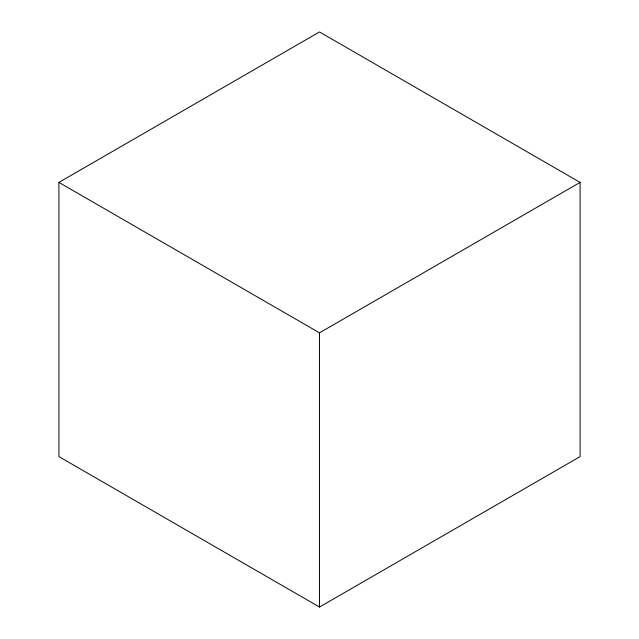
<?xml version="1.0" encoding="UTF-8"?>
<svg xmlns="http://www.w3.org/2000/svg" width="639" height="639" viewBox="0 0 639 639"><rect width="100%" height="100%" fill="white"/><g stroke="black" fill="none" stroke-linecap="round" stroke-linejoin="round"><path stroke-width="0.96" d="M58.916 182.403L319.492 31.95L580.084 182.395L580.084 456.605L319.508 607.05L58.916 456.605L58.916 182.403L319.5 332.839L580.084 182.395M319.5 332.839L319.508 607.05"/></g></svg>
